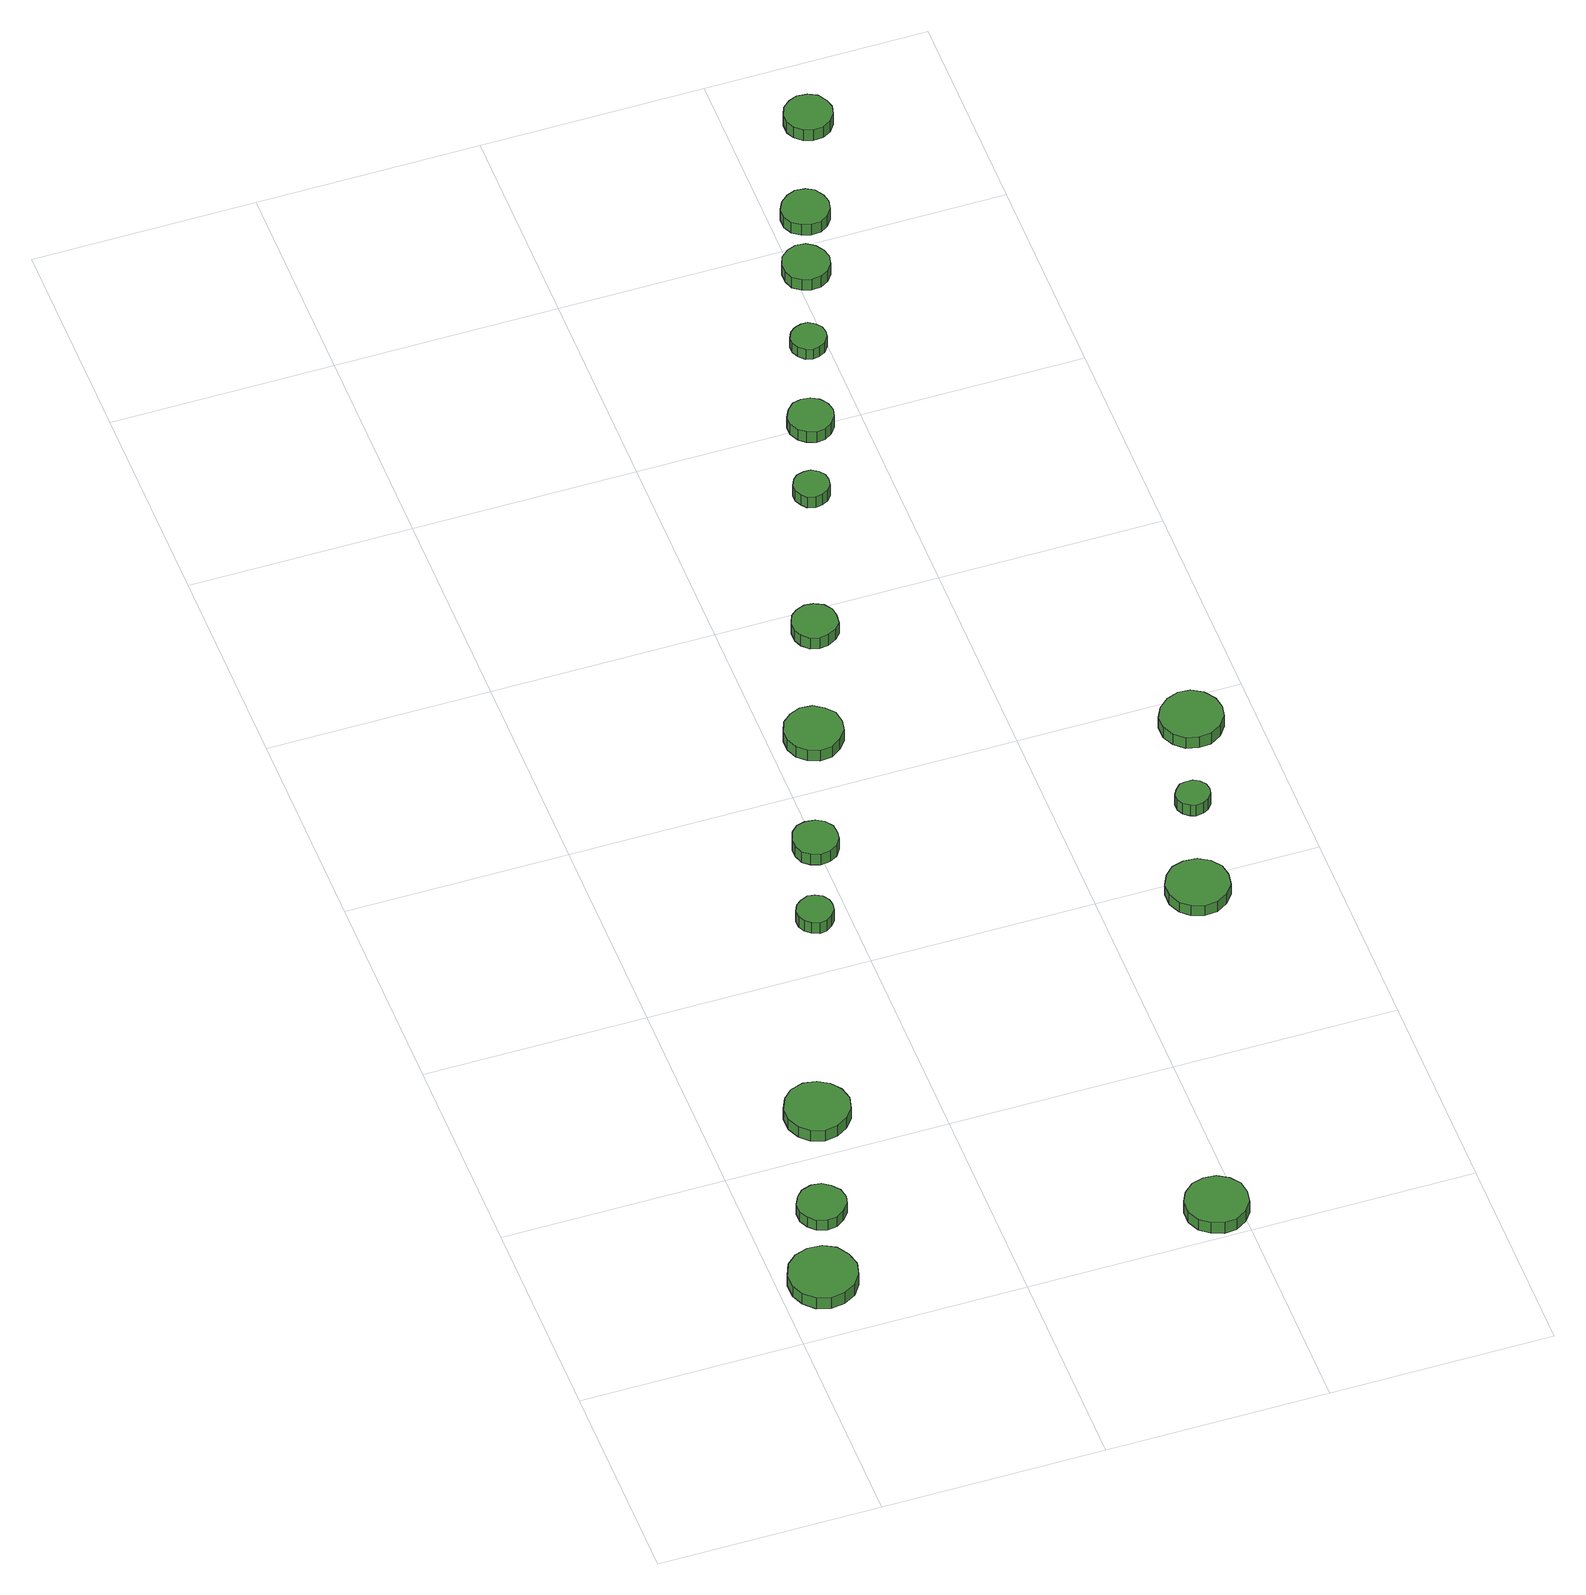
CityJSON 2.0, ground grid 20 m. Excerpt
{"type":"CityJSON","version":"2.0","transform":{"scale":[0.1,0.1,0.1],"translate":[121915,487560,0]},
"CityObjects":{
"tree1":{"type":"SolitaryVegetationObject","attributes":{"function":"something"},"geometry":[{"type":"MultiSurface","lod":"1","boundaries":[[[0,1,2,3,4,5,6,7,8,9,10,11,12,13,14]],[[15,16,17,18,19,20,21,22,23,24,25,26,27,28,29]],[[0,29,28,1]],[[1,28,27,2]],[[2,27,26,3]],[[3,26,25,4]],[[4,25,24,5]],[[5,24,23,6]],[[6,23,22,7]],[[7,22,21,8]],[[8,21,20,9]],[[9,20,19,10]],[[10,19,18,11]],[[11,18,17,12]],[[12,17,16,13]],[[13,16,15,14]],[[14,15,29,0]]]}]},
"tree2":{"type":"SolitaryVegetationObject","attributes":{"function":"something"},"geometry":[{"type":"MultiSurface","lod":"1","boundaries":[[[30,31,32,33,34,35,36,37,38,39,40,41,42,43,44]],[[45,46,47,48,49,50,51,52,53,54,55,56,57,58,59]],[[30,59,58,31]],[[31,58,57,32]],[[32,57,56,33]],[[33,56,55,34]],[[34,55,54,35]],[[35,54,53,36]],[[36,53,52,37]],[[37,52,51,38]],[[38,51,50,39]],[[39,50,49,40]],[[40,49,48,41]],[[41,48,47,42]],[[42,47,46,43]],[[43,46,45,44]],[[44,45,59,30]]]}]},
"tree3":{"type":"SolitaryVegetationObject","attributes":{"function":"something"},"geometry":[{"type":"MultiSurface","lod":"1","boundaries":[[[60,61,62,63,64,65,66,67,68,69,70,71,72,73,74]],[[75,76,77,78,79,80,81,82,83,84,85,86,87,88,89]],[[60,89,88,61]],[[61,88,87,62]],[[62,87,86,63]],[[63,86,85,64]],[[64,85,84,65]],[[65,84,83,66]],[[66,83,82,67]],[[67,82,81,68]],[[68,81,80,69]],[[69,80,79,70]],[[70,79,78,71]],[[71,78,77,72]],[[72,77,76,73]],[[73,76,75,74]],[[74,75,89,60]]]}]},
"tree4":{"type":"SolitaryVegetationObject","attributes":{"function":"something"},"geometry":[{"type":"MultiSurface","lod":"1","boundaries":[[[90,91,92,93,94,95,96,97,98,99,100,101,102,103,104]],[[105,106,107,108,109,110,111,112,113,114,115,116,117,118,119]],[[90,119,118,91]],[[91,118,117,92]],[[92,117,116,93]],[[93,116,115,94]],[[94,115,114,95]],[[95,114,113,96]],[[96,113,112,97]],[[97,112,111,98]],[[98,111,110,99]],[[99,110,109,100]],[[100,109,108,101]],[[101,108,107,102]],[[102,107,106,103]],[[103,106,105,104]],[[104,105,119,90]]]}]},
"tree5":{"type":"SolitaryVegetationObject","attributes":{"function":"something"},"geometry":[{"type":"MultiSurface","lod":"1","boundaries":[[[120,121,122,123,124,125,126,127,128,129,130,131,132,133,134]],[[135,136,137,138,139,140,141,142,143,144,145,146,147,148,149]],[[120,149,148,121]],[[121,148,147,122]],[[122,147,146,123]],[[123,146,145,124]],[[124,145,144,125]],[[125,144,143,126]],[[126,143,142,127]],[[127,142,141,128]],[[128,141,140,129]],[[129,140,139,130]],[[130,139,138,131]],[[131,138,137,132]],[[132,137,136,133]],[[133,136,135,134]],[[134,135,149,120]]]}]},
"tree6":{"type":"SolitaryVegetationObject","attributes":{"function":"something"},"geometry":[{"type":"MultiSurface","lod":"1","boundaries":[[[150,151,152,153,154,155,156,157,158,159,160,161,162,163,164]],[[165,166,167,168,169,170,171,172,173,174,175,176,177,178,179]],[[150,179,178,151]],[[151,178,177,152]],[[152,177,176,153]],[[153,176,175,154]],[[154,175,174,155]],[[155,174,173,156]],[[156,173,172,157]],[[157,172,171,158]],[[158,171,170,159]],[[159,170,169,160]],[[160,169,168,161]],[[161,168,167,162]],[[162,167,166,163]],[[163,166,165,164]],[[164,165,179,150]]]}]},
"tree7":{"type":"SolitaryVegetationObject","attributes":{"function":"something"},"geometry":[{"type":"MultiSurface","lod":"1","boundaries":[[[180,181,182,183,184,185,186,187,188,189,190,191,192,193,194]],[[195,196,197,198,199,200,201,202,203,204,205,206,207,208,209]],[[180,209,208,181]],[[181,208,207,182]],[[182,207,206,183]],[[183,206,205,184]],[[184,205,204,185]],[[185,204,203,186]],[[186,203,202,187]],[[187,202,201,188]],[[188,201,200,189]],[[189,200,199,190]],[[190,199,198,191]],[[191,198,197,192]],[[192,197,196,193]],[[193,196,195,194]],[[194,195,209,180]]]}]},
"tree8":{"type":"SolitaryVegetationObject","attributes":{"function":"something"},"geometry":[{"type":"MultiSurface","lod":"1","boundaries":[[[210,211,212,213,214,215,216,217,218,219,220,221,222,223,224]],[[225,226,227,228,229,230,231,232,233,234,235,236,237,238,239]],[[210,239,238,211]],[[211,238,237,212]],[[212,237,236,213]],[[213,236,235,214]],[[214,235,234,215]],[[215,234,233,216]],[[216,233,232,217]],[[217,232,231,218]],[[218,231,230,219]],[[219,230,229,220]],[[220,229,228,221]],[[221,228,227,222]],[[222,227,226,223]],[[223,226,225,224]],[[224,225,239,210]]]}]},
"tree9":{"type":"SolitaryVegetationObject","attributes":{"function":"something"},"geometry":[{"type":"MultiSurface","lod":"1","boundaries":[[[240,241,242,243,244,245,246,247,248,249,250,251,252,253,254]],[[255,256,257,258,259,260,261,262,263,264,265,266,267,268,269]],[[240,269,268,241]],[[241,268,267,242]],[[242,267,266,243]],[[243,266,265,244]],[[244,265,264,245]],[[245,264,263,246]],[[246,263,262,247]],[[247,262,261,248]],[[248,261,260,249]],[[249,260,259,250]],[[250,259,258,251]],[[251,258,257,252]],[[252,257,256,253]],[[253,256,255,254]],[[254,255,269,240]]]}]},
"tree10":{"type":"SolitaryVegetationObject","attributes":{"function":"something"},"geometry":[{"type":"MultiSurface","lod":"1","boundaries":[[[270,271,272,273,274,275,276,277,278,279,280,281,282,283,284]],[[285,286,287,288,289,290,291,292,293,294,295,296,297,298,299]],[[270,299,298,271]],[[271,298,297,272]],[[272,297,296,273]],[[273,296,295,274]],[[274,295,294,275]],[[275,294,293,276]],[[276,293,292,277]],[[277,292,291,278]],[[278,291,290,279]],[[279,290,289,280]],[[280,289,288,281]],[[281,288,287,282]],[[282,287,286,283]],[[283,286,285,284]],[[284,285,299,270]]]}]},
"tree11":{"type":"SolitaryVegetationObject","attributes":{"function":"something"},"geometry":[{"type":"MultiSurface","lod":"1","boundaries":[[[300,301,302,303,304,305,306,307,308,309,310,311,312,313,314]],[[315,316,317,318,319,320,321,322,323,324,325,326,327,328,329]],[[300,329,328,301]],[[301,328,327,302]],[[302,327,326,303]],[[303,326,325,304]],[[304,325,324,305]],[[305,324,323,306]],[[306,323,322,307]],[[307,322,321,308]],[[308,321,320,309]],[[309,320,319,310]],[[310,319,318,311]],[[311,318,317,312]],[[312,317,316,313]],[[313,316,315,314]],[[314,315,329,300]]]}]},
"tree12":{"type":"SolitaryVegetationObject","attributes":{"function":"something"},"geometry":[{"type":"MultiSurface","lod":"1","boundaries":[[[330,331,332,333,334,335,336,337,338,339,340,341,342,343,344]],[[345,346,347,348,349,350,351,352,353,354,355,356,357,358,359]],[[330,359,358,331]],[[331,358,357,332]],[[332,357,356,333]],[[333,356,355,334]],[[334,355,354,335]],[[335,354,353,336]],[[336,353,352,337]],[[337,352,351,338]],[[338,351,350,339]],[[339,350,349,340]],[[340,349,348,341]],[[341,348,347,342]],[[342,347,346,343]],[[343,346,345,344]],[[344,345,359,330]]]}]},
"tree13":{"type":"SolitaryVegetationObject","attributes":{"function":"something"},"geometry":[{"type":"MultiSurface","lod":"1","boundaries":[[[360,361,362,363,364,365,366,367,368,369,370,371,372,373,374]],[[375,376,377,378,379,380,381,382,383,384,385,386,387,388,389]],[[360,389,388,361]],[[361,388,387,362]],[[362,387,386,363]],[[363,386,385,364]],[[364,385,384,365]],[[365,384,383,366]],[[366,383,382,367]],[[367,382,381,368]],[[368,381,380,369]],[[369,380,379,370]],[[370,379,378,371]],[[371,378,377,372]],[[372,377,376,373]],[[373,376,375,374]],[[374,375,389,360]]]}]},
"tree14":{"type":"SolitaryVegetationObject","attributes":{"function":"something"},"geometry":[{"type":"MultiSurface","lod":"1","boundaries":[[[390,391,392,393,394,395,396,397,398,399,400,401,402,403,404]],[[405,406,407,408,409,410,411,412,413,414,415,416,417,418,419]],[[390,419,418,391]],[[391,418,417,392]],[[392,417,416,393]],[[393,416,415,394]],[[394,415,414,395]],[[395,414,413,396]],[[396,413,412,397]],[[397,412,411,398]],[[398,411,410,399]],[[399,410,409,400]],[[400,409,408,401]],[[401,408,407,402]],[[402,407,406,403]],[[403,406,405,404]],[[404,405,419,390]]]}]},
"tree15":{"type":"SolitaryVegetationObject","attributes":{"function":"something"},"geometry":[{"type":"MultiSurface","lod":"1","boundaries":[[[420,421,422,423,424,425,426,427,428,429,430,431,432,433,434]],[[435,436,437,438,439,440,441,442,443,444,445,446,447,448,449]],[[420,449,448,421]],[[421,448,447,422]],[[422,447,446,423]],[[423,446,445,424]],[[424,445,444,425]],[[425,444,443,426]],[[426,443,442,427]],[[427,442,441,428]],[[428,441,440,429]],[[429,440,439,430]],[[430,439,438,431]],[[431,438,437,432]],[[432,437,436,433]],[[433,436,435,434]],[[434,435,449,420]]]}]},
"tree16":{"type":"SolitaryVegetationObject","attributes":{"function":"something"},"geometry":[{"type":"MultiSurface","lod":"1","boundaries":[[[450,451,452,453,454,455,456,457,458,459,460,461,462,463,464]],[[465,466,467,468,469,470,471,472,473,474,475,476,477,478,479]],[[450,479,478,451]],[[451,478,477,452]],[[452,477,476,453]],[[453,476,475,454]],[[454,475,474,455]],[[455,474,473,456]],[[456,473,472,457]],[[457,472,471,458]],[[458,471,470,459]],[[459,470,469,460]],[[460,469,468,461]],[[461,468,467,462]],[[462,467,466,463]],[[463,466,465,464]],[[464,465,479,450]]]}]},
"tree17":{"type":"SolitaryVegetationObject","attributes":{"function":"something"},"geometry":[{"type":"MultiSurface","lod":"1","boundaries":[[[480,481,482,483,484,485,486,487,488,489,490,491,492,493,494]],[[495,496,497,498,499,500,501,502,503,504,505,506,507,508,509]],[[480,509,508,481]],[[481,508,507,482]],[[482,507,506,483]],[[483,506,505,484]],[[484,505,504,485]],[[485,504,503,486]],[[486,503,502,487]],[[487,502,501,488]],[[488,501,500,489]],[[489,500,499,490]],[[490,499,498,491]],[[491,498,497,492]],[[492,497,496,493]],[[493,496,495,494]],[[494,495,509,480]]]}]}
},
"vertices":[
[69,61,16],[66,73,16],[59,84,16],[48,90,16],[35,91,16],[23,87,16],[14,79,16],[9,67,16],[9,54,16],[14,43,16],[23,34,16],[35,30,16],[48,32,16],[59,38,16],[66,48,16],[66,48,3],[59,38,3],[48,32,3],[35,30,3],[23,34,3],[14,43,3],[9,54,3],[9,67,3],[14,79,3],[23,87,3],[35,91,3],[48,90,3],[59,84,3],[66,73,3],[69,61,3],
[86,137,16],[84,146,16],[78,153,16],[71,158,16],[62,159,16],[53,156,16],[47,150,16],[43,142,16],[43,133,16],[47,125,16],[53,119,16],[62,116,16],[71,117,16],[78,122,16],[84,129,16],[84,129,4],[78,122,4],[71,117,4],[62,116,4],[53,119,4],[47,125,4],[43,133,4],[43,142,4],[47,150,4],[53,156,4],[62,159,4],[71,158,4],[78,153,4],[84,146,4],[86,137,4],
[126,243,17],[123,255,17],[116,264,17],[106,270,17],[94,272,17],[82,268,17],[74,260,17],[69,249,17],[69,237,17],[74,226,17],[82,218,17],[94,214,17],[106,216,17],[116,222,17],[123,231,17],[123,231,4],[116,222,4],[106,216,4],[94,214,4],[82,218,4],[74,226,4],[69,237,4],[69,249,4],[74,260,4],[82,268,4],[94,272,4],[106,270,4],[116,264,4],[123,255,4],[126,243,4],
[187,461,15],[186,467,15],[182,473,15],[176,476,15],[170,477,15],[163,474,15],[158,470,15],[155,464,15],[155,457,15],[158,451,15],[163,447,15],[170,444,15],[176,445,15],[182,449,15],[186,454,15],[186,454,2],[182,449,2],[176,445,2],[170,444,2],[163,447,2],[158,451,2],[155,457,2],[155,464,2],[158,470,2],[163,474,2],[170,477,2],[176,476,2],[182,473,2],[186,467,2],[187,461,2],
[218,538,16],[217,546,16],[212,553,16],[205,557,16],[196,558,16],[188,556,16],[182,550,16],[179,542,16],[179,534,16],[182,526,16],[188,521,16],[196,518,16],[205,519,16],[212,523,16],[217,530,16],[217,530,3],[212,523,3],[205,519,3],[196,518,3],[188,521,3],[182,526,3],[179,534,3],[179,542,3],[182,550,3],[188,556,3],[196,558,3],[205,557,3],[212,553,3],[217,546,3],[218,538,3],
[407,31,16],[405,42,16],[398,51,16],[388,57,16],[377,58,16],[366,55,16],[357,47,16],[352,37,16],[352,25,16],[357,14,16],[366,7,16],[377,3,16],[388,4,16],[398,10,16],[405,19,16],[405,19,3],[398,10,3],[388,4,3],[377,3,3],[366,7,3],[357,14,3],[352,25,3],[352,37,3],[357,47,3],[366,55,3],[377,58,3],[388,57,3],[398,51,3],[405,42,3],[407,31,3],
[264,657,17],[262,668,17],[255,676,17],[246,682,17],[235,683,17],[225,679,17],[217,672,17],[213,662,17],[213,652,17],[217,642,17],[225,635,17],[235,631,17],[246,632,17],[255,638,17],[262,646,17],[262,646,4],[255,638,4],[246,632,4],[235,631,4],[225,635,4],[217,642,4],[213,652,4],[213,662,4],[217,672,4],[225,679,4],[235,683,4],[246,682,4],[255,676,4],[262,668,4],[264,657,4],
[300,775,16],[299,783,16],[294,790,16],[286,794,16],[278,795,16],[270,792,16],[264,787,16],[261,779,16],[261,770,16],[264,763,16],[270,757,16],[278,755,16],[286,756,16],[294,760,16],[299,766,16],[299,766,3],[294,760,3],[286,756,3],[278,755,3],[270,757,3],[264,763,3],[261,770,3],[261,779,3],[264,787,3],[270,792,3],[278,795,3],[286,794,3],[294,790,3],[299,783,3],[300,775,3],
[513,383,16],[511,394,16],[504,403,16],[494,409,16],[482,410,16],[471,407,16],[463,399,16],[458,389,16],[458,377,16],[463,366,16],[471,359,16],[482,355,16],[494,356,16],[504,362,16],[511,371,16],[511,371,4],[504,362,4],[494,356,4],[482,355,4],[471,359,4],[463,366,4],[458,377,4],[458,389,4],[463,399,4],[471,407,4],[482,410,4],[494,409,4],[504,403,4],[511,394,4],[513,383,4],
[346,927,15],[345,933,15],[341,938,15],[335,942,15],[329,942,15],[322,940,15],[318,936,15],[315,930,15],[315,924,15],[318,918,15],[322,913,15],[329,911,15],[335,912,15],[341,915,15],[345,920,15],[345,920,2],[341,915,2],[335,912,2],[329,911,2],[322,913,2],[318,918,2],[315,924,2],[315,930,2],[318,936,2],[322,940,2],[329,942,2],[335,942,2],[341,938,2],[345,933,2],[346,927,2],
[376,1001,16],[374,1009,16],[369,1016,16],[362,1020,16],[354,1021,16],[346,1019,16],[340,1013,16],[336,1005,16],[336,997,16],[340,989,16],[346,984,16],[354,981,16],[362,982,16],[369,986,16],[374,993,16],[374,993,3],[369,986,3],[362,982,3],[354,981,3],[346,984,3],[340,989,3],[336,997,3],[336,1005,3],[340,1013,3],[346,1019,3],[354,1021,3],[362,1020,3],[369,1016,3],[374,1009,3],[376,1001,3],
[531,483,15],[530,489,15],[526,494,15],[521,497,15],[514,497,15],[509,496,15],[504,491,15],[501,486,15],[501,480,15],[504,474,15],[509,470,15],[514,468,15],[521,469,15],[526,472,15],[530,477,15],[530,477,2],[526,472,2],[521,469,2],[514,468,2],[509,470,2],[504,474,2],[501,480,2],[501,486,2],[504,491,2],[509,496,2],[514,497,2],[521,497,2],[526,494,2],[530,489,2],[531,483,2],
[400,1089,15],[399,1095,15],[395,1100,15],[389,1104,15],[383,1104,15],[377,1102,15],[372,1098,15],[369,1092,15],[369,1086,15],[372,1080,15],[377,1075,15],[383,1073,15],[389,1074,15],[395,1077,15],[399,1083,15],[399,1083,3],[395,1077,3],[389,1074,3],[383,1073,3],[377,1075,3],[372,1080,3],[369,1086,3],[369,1092,3],[372,1098,3],[377,1102,3],[383,1104,3],[389,1104,3],[395,1100,3],[399,1095,3],[400,1089,3],
[572,568,16],[570,579,16],[563,589,16],[553,595,16],[542,596,16],[531,592,16],[522,584,16],[517,574,16],[517,562,16],[522,552,16],[531,544,16],[542,541,16],[553,542,16],[563,548,16],[570,557,16],[570,557,3],[563,548,3],[553,542,3],[542,541,3],[531,544,3],[522,552,3],[517,562,3],[517,574,3],[522,584,3],[531,592,3],[542,596,3],[553,595,3],[563,589,3],[570,579,3],[572,568,3],
[431,1169,17],[429,1177,17],[424,1184,17],[417,1189,17],[408,1190,17],[400,1187,17],[393,1181,17],[390,1173,17],[390,1164,17],[393,1156,17],[400,1151,17],[408,1148,17],[417,1149,17],[424,1153,17],[429,1160,17],[429,1160,4],[424,1153,4],[417,1149,4],[408,1148,4],[400,1151,4],[393,1156,4],[390,1164,4],[390,1173,4],[393,1181,4],[400,1187,4],[408,1190,4],[417,1189,4],[424,1184,4],[429,1177,4],[431,1169,4],
[452,1230,16],[450,1238,16],[445,1246,16],[438,1250,16],[429,1251,16],[421,1248,16],[414,1242,16],[410,1234,16],[410,1225,16],[414,1217,16],[421,1212,16],[429,1209,16],[438,1210,16],[445,1214,16],[450,1221,16],[450,1221,3],[445,1214,3],[438,1210,3],[429,1209,3],[421,1212,3],[414,1217,3],[410,1225,3],[410,1234,3],[414,1242,3],[421,1248,3],[429,1251,3],[438,1250,3],[445,1246,3],[450,1238,3],[452,1230,3],
[490,1331,18],[488,1339,18],[483,1347,18],[475,1351,18],[466,1352,18],[458,1349,18],[451,1343,18],[448,1335,18],[448,1326,18],[451,1319,18],[458,1313,18],[466,1310,18],[475,1311,18],[483,1315,18],[488,1322,18],[488,1322,5],[483,1315,5],[475,1311,5],[466,1310,5],[458,1313,5],[451,1319,5],[448,1326,5],[448,1335,5],[451,1343,5],[458,1349,5],[466,1352,5],[475,1351,5],[483,1347,5],[488,1339,5],[490,1331,5]
]}
